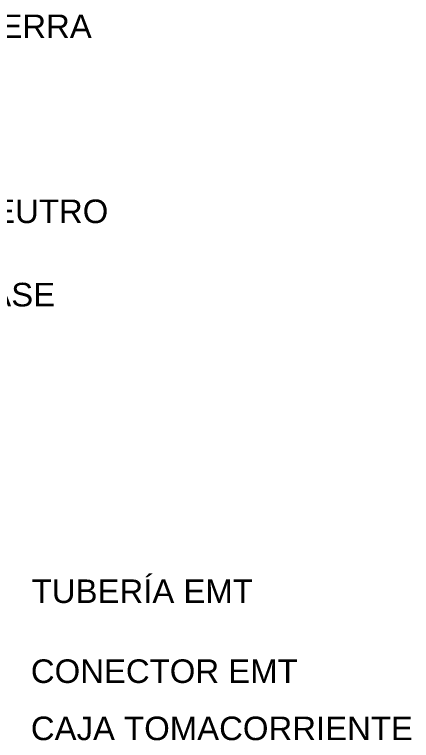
# Model space of a CAD drawing. Header units: metres. Extents: x 81 to 650, y -25 to 177.
# Drawn here: x 260.58 to 276.89, y 53.59 to 83.4 of the extents above; entities that cross this region are included whole.
import ezdxf

# ---------------------------------------------------------------- set-up
doc = ezdxf.new("R2010")
doc.units = ezdxf.units.M
doc.styles.get("Standard").update_dxf_attribs({"font": 'arial.ttf'})

msp = doc.modelspace()

# ---------------------------------------------------------------- texts
at = {"transparency": 33554687}
for s, height, p in [('TIERRA', 0.9676, (258.796, 82.431)), ('NEUTRO', 0.9676, (258.725, 74.833)), ('FASE', 0.9676, (258.717, 71.412)), ('TUBERÍA EMT', 0.96757, (261.286, 59.232)), ('CONECTOR EMT', 0.96757, (261.25, 55.949)), ('CAJA TOMACORRIENTE', 0.96757, (261.25, 53.6))]:
    msp.add_text(s, height=height, dxfattribs=at).set_placement(p)

doc.saveas('drawing.dxf')
